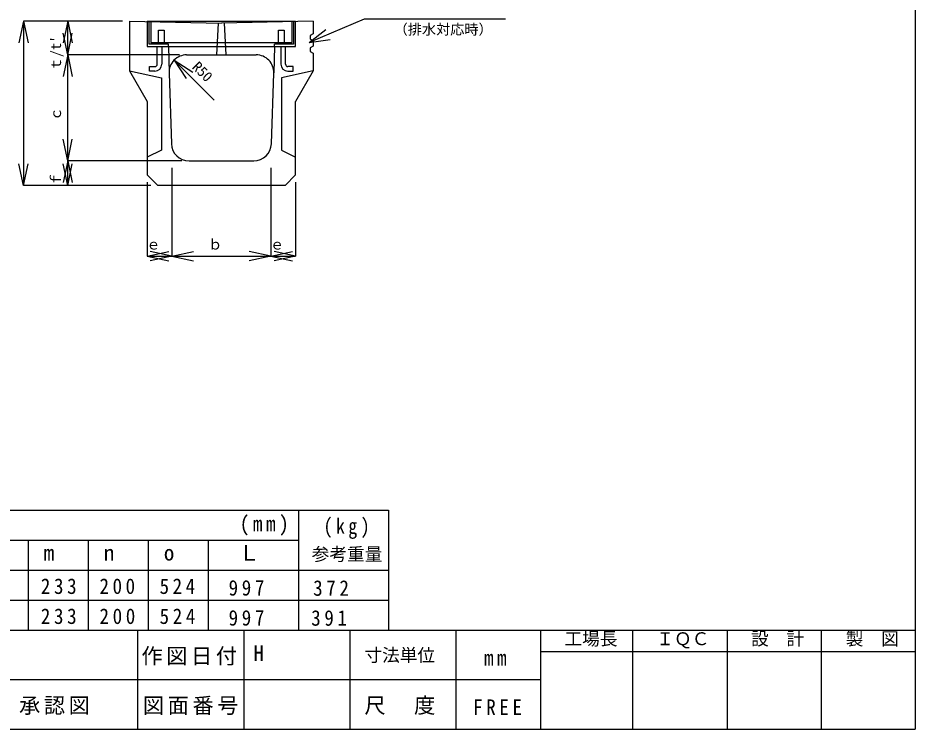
# Model space of a CAD drawing. Units: millimetres, scale not verified. Extents: x -4856 to 6304, y -3382 to 318.
# Drawn here: x 3765 to 6304, y -3382 to -1368 of the extents above; entities that cross this region are included whole.
import ezdxf
from ezdxf.enums import TextEntityAlignment as Align

# ---------------------------------------------------------------- set-up
doc = ezdxf.new("R2010")
doc.units = ezdxf.units.MM
doc.header["$LTSCALE"] = 20
for name, color, linetype in [('0-1_1', 3, 'Continuous'), ('0-2_2', 4, 'Continuous'), ('F-0_240', 2, 'Continuous')]:
    doc.layers.add(name, color=color, linetype=linetype)
doc.styles.add('ＭＳ ゴシック', font='')
doc.styles.get('ＭＳ ゴシック').set_extended_font_data('MS Gothic')

msp = doc.modelspace()

# ---------------------------------------------------------------- linework, layer by layer
at = {"layer": '0-1_1'}
for p, q in [((4080.69, -1378.09), (4080.69, -1518.09)), ((4080.69, -1378.09), (4340.69, -1383.29)), ((4328.19, -1473.09), (4332.69, -1383.13)), ((4600.69, -1378.09), (4340.69, -1383.29)), ((4348.69, -1383.13), (4353.19, -1473.09)), ((4600.69, -1378.09), (4600.69, -1413.09)), ((4600.69, -1433.09), (4600.69, -1448.09)), ((4600.69, -1433.09), (4600.69, -1448.09)), ((4190.69, -1449.09), (4192.4, -1524.23)), ((4490.69, -1449.09), (4488.98, -1524.23)), ((4600.69, -1468.09), (4600.69, -1518.09)), ((4242.38, -1473.09), (4328.19, -1473.09)), ((4328.19, -1473.09), (4353.19, -1473.09)), ((4353.19, -1473.09), (4439, -1473.09)), ((4080.69, -1518.09), (4170.69, -1538.09)), ((4600.69, -1518.09), (4510.69, -1538.09)), ((4600.69, -1518.09), (4550.69, -1604.69)), ((4170.69, -1538.09), (4170.69, -1743.09)), ((4192.41, -1524.76), (4199.08, -1724.76)), ((4482.3, -1724.76), (4488.97, -1524.76)), ((4550.69, -1813.09), (4550.69, -1604.69)), ((4170.69, -1743.09), (4130.69, -1763.09)), ((4249.05, -1773.09), (4432.33, -1773.09)), ((4160.69, -1843.09), (4130.69, -1813.09)), ((4520.69, -1843.09), (4550.69, -1813.09)), ((4520.69, -1843.09), (4160.69, -1843.09))]:
    msp.add_line(p, q, dxfattribs=at)
at = {"layer": '0-1_1', "color": 4}
for p, q in [((4130.69, -1378.09), (4550.69, -1378.09)), ((4136.69, -1443.09), (4136.69, -1378.09)), ((4544.69, -1378.09), (4544.69, -1443.09)), ((4550.69, -1449.09), (4550.69, -1378.09)), ((4162.69, -1443.09), (4162.69, -1403.09)), ((4162.69, -1403.09), (4178.69, -1403.09)), ((4178.69, -1403.09), (4178.69, -1443.09)), ((4502.69, -1443.09), (4502.69, -1403.09)), ((4502.69, -1403.09), (4518.69, -1403.09)), ((4518.69, -1403.09), (4518.69, -1443.09)), ((4190.69, -1443.09), (4136.69, -1443.09)), ((4190.69, -1449.09), (4190.69, -1443.09)), ((4544.69, -1443.09), (4490.69, -1443.09)), ((4490.69, -1449.09), (4490.69, -1443.09)), ((4159.19, -1499.59), (4159.19, -1449.09)), ((4172.19, -1449.09), (4172.19, -1499.59)), ((4190.69, -1449.09), (4490.69, -1449.09)), ((4490.69, -1449.09), (4550.69, -1449.09)), ((4509.19, -1449.09), (4509.19, -1499.59)), ((4522.19, -1499.59), (4522.19, -1449.09))]:
    msp.add_line(p, q, dxfattribs=at)
at = {"layer": '0-1_1', "color": 7}
for p, q in [((4140.69, -1378.09), (4140.69, -1438.09)), ((4540.69, -1438.09), (4540.69, -1378.09)), ((4140.69, -1438.09), (4540.69, -1438.09))]:
    msp.add_line(p, q, dxfattribs=at)
at = {"layer": '0-1_1', "color": 4}
for points in [[(4130.69, -1378.09), (4130.69, -1449.09), (4190.69, -1449.09)], [(4152.69, -1519.09), (4137.19, -1519.09), (4137.19, -1506.09), (4152.69, -1506.09)], [(4528.69, -1519.09), (4544.19, -1519.09), (4544.19, -1506.09), (4528.69, -1506.09)]]:
    msp.add_lwpolyline(points, dxfattribs=at)
at = {"layer": '0-1_1'}
for points in [[(4600.69, -1413.09), (4591.69, -1418.09), (4591.69, -1428.09), (4600.69, -1433.09)], [(4600.69, -1448.09), (4591.69, -1453.09), (4591.69, -1463.09), (4600.69, -1468.09)], [(4080.69, -1518.09), (4130.69, -1604.69), (4130.69, -1813.09)], [(4510.69, -1538.09), (4510.69, -1743.09), (4550.69, -1763.09)]]:
    msp.add_lwpolyline(points, dxfattribs=at)
for centre, start, end in [((4242.38, -1523.09), 90, 181.90916), ((4439, -1523.09), 358.09085, 90), ((4249.05, -1723.09), 181.90916, 270), ((4432.33, -1723.09), 270, 358.09085)]:
    msp.add_arc(centre, 50, start, end, dxfattribs=at)
at = {"layer": '0-1_1', "color": 4}
for centre, radius, start, end in [((4152.69, -1499.59), 6.5, 270, 0), ((4152.69, -1499.59), 19.5, 270, 0), ((4528.69, -1499.59), 19.5, 180, 270), ((4528.69, -1499.59), 6.5, 180, 270)]:
    msp.add_arc(centre, radius, start, end, dxfattribs=at)
at = {"layer": '0-2_2'}
for p, q in [((3780.69, -1378.09), (3767.7, -1439.23)), ((4060.69, -1378.09), (3780.69, -1378.09)), ((3780.69, -1378.09), (3780.69, -1843.09)), ((3780.69, -1378.09), (3793.68, -1439.23)), ((3905.69, -1378.09), (3892.7, -1439.23)), ((4060.69, -1378.09), (3905.69, -1378.09)), ((3905.69, -1473.09), (3905.69, -1378.09)), ((3905.69, -1378.09), (3918.68, -1439.23)), ((3905.69, -1473.09), (3892.7, -1411.96)), ((3905.69, -1473.09), (3918.68, -1411.96)), ((3905.69, -1473.09), (3892.7, -1534.23)), ((4222.38, -1473.09), (3905.69, -1473.09)), ((3905.69, -1773.09), (3905.69, -1473.09)), ((3905.69, -1473.09), (3918.68, -1534.23)), ((4207.03, -1487.74), (4259.45, -1521.78)), ((3905.69, -1773.09), (3892.7, -1711.96)), ((3905.69, -1773.09), (3918.68, -1711.96)), ((3905.69, -1773.09), (3892.7, -1834.23)), ((4229.05, -1773.09), (3905.69, -1773.09)), ((3905.69, -1843.09), (3905.69, -1773.09)), ((3905.69, -1773.09), (3918.68, -1834.23)), ((3780.69, -1843.09), (3767.7, -1781.96)), ((3780.69, -1843.09), (3793.68, -1781.96)), ((3905.69, -1843.09), (3892.7, -1781.96)), ((3905.69, -1843.09), (3918.68, -1781.96)), ((4200.69, -1793.09), (4200.69, -2043.09)), ((4480.69, -1793.09), (4480.69, -2043.09)), ((4140.69, -1843.09), (3780.69, -1843.09)), ((4140.69, -1843.09), (3905.69, -1843.09)), ((4130.69, -1833.09), (4130.69, -2043.09)), ((4550.69, -1833.09), (4550.69, -2043.09)), ((4130.69, -2043.09), (4191.82, -2030.1)), ((4200.69, -2043.09), (4139.56, -2030.1)), ((4200.69, -2043.09), (4261.82, -2030.1)), ((4480.69, -2043.09), (4419.56, -2030.1)), ((4480.69, -2043.09), (4541.83, -2030.1)), ((4550.69, -2043.09), (4489.56, -2030.1)), ((4130.69, -2043.09), (4200.69, -2043.09)), ((4130.69, -2043.09), (4191.82, -2056.09)), ((4200.69, -2043.09), (4139.56, -2056.09)), ((4200.69, -2043.09), (4480.69, -2043.09)), ((4200.69, -2043.09), (4261.82, -2056.09)), ((4480.69, -2043.09), (4419.56, -2056.09)), ((4480.69, -2043.09), (4550.69, -2043.09)), ((4480.69, -2043.09), (4541.83, -2056.09)), ((4550.69, -2043.09), (4489.56, -2056.09))]:
    msp.add_line(p, q, dxfattribs=at)
at = {"layer": '0-2_2', "color": 7}
for p, q in [((5144.86, -1371.88), (5094.86, -1371.88)), ((4588.69, -1438.09), (4648.11, -1429.73)), ((903.69, -2762.15), (4813.69, -2762.15)), ((903.69, -2762.15), (4813.69, -2762.15)), ((4558.69, -2762.15), (4558.69, -3102.15)), ((4813.69, -2762.15), (4813.69, -3102.15)), ((1413.69, -2847.15), (4558.69, -2847.15)), ((3793.69, -2847.15), (3793.69, -3102.15)), ((3963.69, -2847.15), (3963.69, -3102.15)), ((4133.69, -2847.15), (4133.69, -3102.15)), ((4303.69, -2847.15), (4303.69, -3102.15)), ((4303.69, -2847.15), (4303.69, -3102.15)), ((903.69, -2932.15), (4813.69, -2932.15)), ((903.69, -2932.15), (4813.69, -2932.15)), ((903.69, -3017.15), (4813.69, -3017.15))]:
    msp.add_line(p, q, dxfattribs=at)
msp.add_lwpolyline([(5094.86, -1371.88), (4744.61, -1371.88), (4588.69, -1438.09), (4635.97, -1401.14)], dxfattribs=at)
at = {"layer": '0-2_2'}
msp.add_lwpolyline([(4320.17, -1600.87), (4207.03, -1487.74), (4241.07, -1540.15)], dxfattribs=at)
at = {"layer": 'F-0_240'}
for p, q in [((6303.69, 317.85), (6303.69, -3382.15)), ((903.69, -3102.15), (6303.69, -3102.15)), ((4103.69, -3102.15), (4103.69, -3382.15)), ((4403.69, -3102.15), (4403.69, -3382.15)), ((4703.69, -3102.15), (4703.69, -3382.15)), ((5003.69, -3102.15), (5003.69, -3382.15)), ((5243.69, -3102.15), (5243.69, -3382.15)), ((5503.69, -3102.15), (5503.69, -3382.15)), ((5771.69, -3102.15), (5771.69, -3382.15)), ((6037.69, -3102.15), (6037.69, -3382.15)), ((5243.69, -3162.15), (6303.69, -3162.15)), ((1903.69, -3242.15), (5243.69, -3242.15)), ((903.69, -3382.15), (6303.69, -3382.15))]:
    msp.add_line(p, q, dxfattribs=at)

# ---------------------------------------------------------------- texts
at = {"layer": '0-2_2', "style": 'ＭＳ ゴシック'}
for s, height, p in [('（排水対応時）', 29.33, (4828.23, -1424.32)), ('ｅ', 29.33, (4128.19, -2033.09)), ('ｂ', 29.33, (4303.19, -2033.09)), ('ｅ', 29.33, (4478.19, -2033.09)), ('参考重量', 36.66, (4596.24, -2916.25))]:
    msp.add_text(s, height=height, dxfattribs=at).set_placement(p, align=Align.BOTTOM_LEFT)
for s, rotation, p in [("ｔ/t'", 90, (3895.69, -1519.34)), ('R50', 315, (4249.46, -1516.02)), ('ｃ', 90, (3895.69, -1660.59)), ('ｆ', 90, (3895.69, -1845.59))]:
    msp.add_text(s, height=29.33, rotation=rotation, dxfattribs=at).set_placement(p, align=Align.BOTTOM_LEFT)
at = {"layer": '0-2_2', "color": 7, "style": 'ＭＳ ゴシック'}
for s, p in [('Ｌ', (4389.06, -2918.15)), ('m', (3837.69, -2918.15)), ('n', (4007.69, -2918.15)), ('o', (4177.69, -2918.15))]:
    msp.add_text(s, height=43.99, dxfattribs=at).set_placement(p, align=Align.BOTTOM_LEFT)
at = {"layer": '0-2_2', "color": 7, "char_height": 43.99, "attachment_point": 7, "style": 'ＭＳ ゴシック'}
for s, insert in [('\\T1.38;\\W0.9;(mm)', (4392.69, -2834.15)), ('\\T1.38;\\W0.85;(kg)', (4629.56, -2843.76)), ('\\T1.38;\\W0.9;233', (3829.69, -3000.22)), ('\\T1.37;\\W0.9;200', (3995.69, -3000.22)), ('\\T1.37;\\W0.9;524', (4165.69, -3000.22)), ('\\T1.38;\\W0.9;997', (4361.06, -3004.85)), ('\\T1.38;\\W0.9;372', (4600.29, -3005.49)), ('\\T1.38;\\W0.9;233', (3829.69, -3085.22)), ('\\T1.38;\\W0.9;200', (3995.69, -3085.22)), ('\\T1.38;\\W0.9;524', (4165.69, -3085.22)), ('\\T1.38;\\W0.9;997', (4361.06, -3089.85)), ('\\T1.38;\\W0.9;391', (4594.82, -3090.23))]:
    msp.add_mtext(s, dxfattribs=dict(at, insert=insert))
at = {"layer": 'F-0_240', "color": 4, "style": 'ＭＳ ゴシック'}
for s, p in [('工場長', (5311.58, -3155.66)), ('ＩＱＣ', (5571.58, -3155.66)), ('設\u3000計', (5839.58, -3155.66)), ('製\u3000図', (6107.58, -3155.66)), ('寸法単位', (4745.44, -3202.15))]:
    msp.add_text(s, height=36.66, dxfattribs=at).set_placement(p, align=Align.BOTTOM_LEFT)
at = {"layer": 'F-0_240', "color": 7, "style": 'ＭＳ ゴシック'}
msp.add_text('H', height=43.99, dxfattribs=at).set_placement((4431.28, -3202.15), align=Align.BOTTOM_LEFT)
at = {"layer": 'F-0_240', "color": 7, "char_height": 43.99, "attachment_point": 7, "style": 'ＭＳ ゴシック'}
for s, insert in [('\\T1.17;作図日付', (4114.4, -3202.15)), ('\\T1.36;\\W0.9;mm', (5084, -3202.15)), ('\\T1.17;承認図', (3768.07, -3342.15)), ('\\T1.17;図面番号', (4118.45, -3342.15)), ('\\T1.17;尺\u3000度', (4745.44, -3342.15)), ('\\T1.38;\\W0.9;FREE', (5052.89, -3342.15))]:
    msp.add_mtext(s, dxfattribs=dict(at, insert=insert))

doc.saveas('drawing.dxf')
